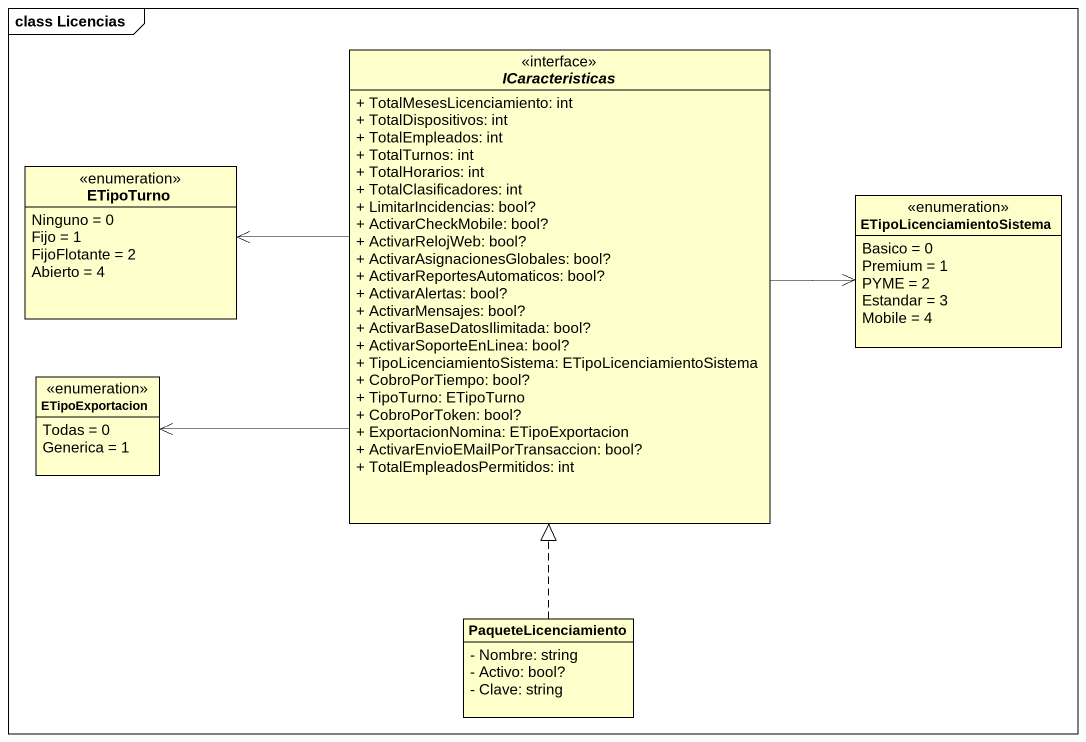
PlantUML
@startuml
mainframe class Licencias
hide circle
hide empty members
skinparam classAttributeIconSize 0
interface ICaracteristicas {
  + TotalMesesLicenciamiento: int
  + TotalDispositivos: int
  + TotalEmpleados: int
  + TotalTurnos: int
  + TotalHorarios: int
  + TotalClasificadores: int
  + LimitarIncidencias: bool?
  + ActivarCheckMobile: bool?
  + ActivarRelojWeb: bool?
  + ActivarAsignacionesGlobales: bool?
  + ActivarReportesAutomaticos: bool?
  + ActivarAlertas: bool?
  + ActivarMensajes: bool?
  + ActivarBaseDatosIlimitada: bool?
  + ActivarSoporteEnLinea: bool?
  + TipoLicenciamientoSistema: ETipoLicenciamientoSistema
  + CobroPorTiempo: bool?
  + TipoTurno: ETipoTurno
  + CobroPorToken: bool?
  + ExportacionNomina: ETipoExportacion
  + ActivarEnvioEMailPorTransaccion: bool?
  + TotalEmpleadosPermitidos: int
}
enum ETipoTurno {
  Ninguno = 0
  Fijo = 1
  FijoFlotante = 2
  Abierto = 4
}
enum ETipoLicenciamientoSistema {
  Basico = 0
  Premium = 1
  PYME = 2
  Estandar = 3
  Mobile = 4
}
enum ETipoExportacion {
  Todas = 0
  Generica = 1
}
class PaqueteLicenciamiento {
  - Nombre: string
  - Activo: bool?
  - Clave: string
}
ICaracteristicas -left-> ETipoTurno
ICaracteristicas -right-> ETipoLicenciamientoSistema
ICaracteristicas -left-> ETipoExportacion
PaqueteLicenciamiento .up.|> ICaracteristicas
@enduml
